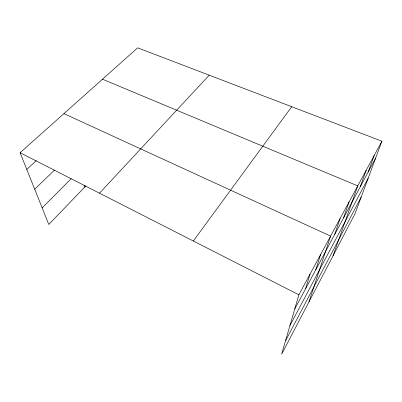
<?xml version="1.0" encoding="UTF-8"?>
<svg xmlns="http://www.w3.org/2000/svg" width="402" height="402" viewBox="0 0 402 402"><rect width="100%" height="100%" fill="white"/><g stroke="black" fill="none" stroke-linecap="round" stroke-linejoin="round"><path stroke-width="0.6" d="M381.9 141.202L298.862 294.792L281.656 354.172L354.976 213.804L381.9 141.202L137.67 47.828L20.1 152.73L48.798 224.472L85.927 185.85M305.525 288.877L310.012 274.159M315.761 269.787L320.575 254.627M309.012 301.801L330.59 236.11L63.923 113.63M334.735 234.386L340.097 218.522M343.549 217.944L349.132 201.804M333.062 255.762L357.74 185.89L102.49 79.219M360.222 186.845L366.182 170.272M368.111 172.126L374.227 155.393M285.526 340.806L361.217 196.975M289.953 325.53L368.222 178.091M294.746 308.992L375.649 158.066M193.332 241.014L291.716 106.726M99.495 193.191L209.226 75.184M42.155 207.869L71.194 178.694M34.698 189.221L54.652 169.951M26.778 169.423L36.341 160.569M20.1 152.73L298.862 294.792M84.139 185.382L84.646 187.181"/></g></svg>
